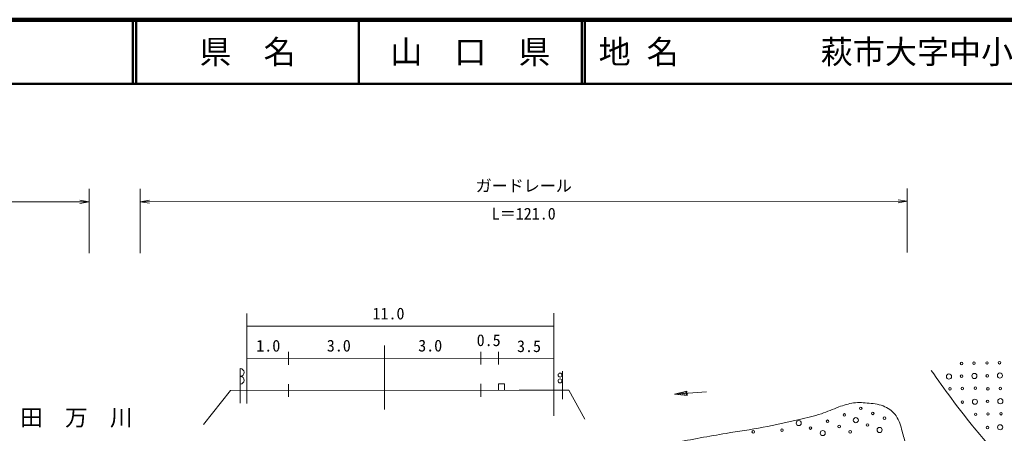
# Model space of a CAD drawing. Units: millimetres, scale not verified. Extents: x 40000 to 680000, y 20000 to 380000.
# Drawn here: x 280102 to 433646, y 315613 to 380000 of the extents above; entities that cross this region are included whole.
import ezdxf
from ezdxf.enums import TextEntityAlignment as Align

# ---------------------------------------------------------------- set-up
doc = ezdxf.new("R2010")
doc.units = ezdxf.units.MM
doc.header["$LTSCALE"] = 1000
for name, color, linetype, lineweight in [('M-BGD', 7, 'Continuous', 13), ('M-STR-HTXT', 7, 'Continuous', 13), ('M-STR-STR3', 7, 'Continuous', 13), ('M-TTL', 2, 'Continuous', 140), ('M-TTL-LINE', 7, 'Continuous', 50)]:
    doc.layers.add(name, color=color, linetype=linetype, lineweight=lineweight)
doc.layers.add('M-TTL-TXT', color=7, linetype='Continuous')
doc.styles.add('ＭＳ ゴシック', font='')
doc.styles.get('ＭＳ ゴシック').set_extended_font_data('MS Gothic')

# ---------------------------------------------------------------- blocks, each defined once
blk = doc.blocks.new('open_arrow')
at = {"color": 0, "linetype": 'Continuous', "lineweight": -2}
blk.add_lwpolyline([(7.5, 1.25), (0, 0), (7.5, -1.25)], dxfattribs=at)

msp = doc.modelspace()

# ---------------------------------------------------------------- linework, layer by layer
at = {"layer": 'M-BGD'}
for p, q in [((382217, 321683), (384153, 322188)), ((387201, 322085), (382217, 321683)), ((382217, 321683), (384209, 321495)), ((382521, 321655), (382512, 321760)), ((382824, 321626), (382807, 321837)), ((383127, 321597), (383102, 321914)), ((383430, 321569), (383396, 321991)), ((383734, 321540), (383691, 322068)), ((384037, 321512), (383986, 322144)), ((384209, 321495), (384153, 322188))]:
    msp.add_line(p, q, dxfattribs=at)
for centre, radius in [((426987, 326468), 200), ((428915, 326522), 200), ((430948, 326558), 200), ((432894, 326594), 200), ((425017, 324443), 400), ((426988, 324505), 200), ((428979, 324532), 400), ((430984, 324559), 200), ((432958, 324604), 400), ((425171, 322538), 200), ((427100, 322591), 200), ((429133, 322627), 200), ((431094, 322542), 200), ((433023, 322595), 200), ((429067, 320520), 400), ((433029, 320609), 400), ((411255, 319490), 200), ((427101, 320470), 200), ((431038, 320582), 200), ((408706, 318469), 200), ((410494, 317655), 400), ((413125, 318710), 200), ((414961, 317963), 200), ((429172, 318566), 200), ((431101, 318620), 200), ((433134, 318656), 200), ((401590, 317207), 400), ((403406, 316426), 200), ((406090, 317482), 200), ((407892, 316667), 200), ((412310, 316908), 200), ((414200, 316128), 400), ((431029, 316498), 200), ((432995, 316548), 400), ((394494, 315840), 200), ((398971, 316092), 200), ((405329, 315646), 400), ((409617, 315837), 200)]:
    msp.add_circle(centre, radius, dxfattribs=at)
for points, knots in [([(438708, 306158), (436887, 307943), (435066, 309729), (433307, 311576), (431707, 313256), (430158, 314987), (428687, 316781), (426414, 319553), (424328, 322473), (422242, 325393)], [0, 0, 0, 0, 1, 1, 1, 2, 2, 2, 3, 3, 3, 3]), ([(424117, 309287), (423401, 309619), (422685, 309950), (421976, 310314), (421178, 310723), (420389, 311174), (419751, 311795), (419166, 312363), (418707, 313073), (418384, 313823), (418091, 314500), (417909, 315210), (417719, 315929), (417498, 316762), (417266, 317609), (416781, 318309), (416350, 318931), (415718, 319437), (415024, 319751), (414256, 320099), (413411, 320212), (412566, 320296), (411754, 320377), (410942, 320432), (410147, 320333), (409362, 320236), (408594, 319989), (407845, 319708), (406926, 319362), (406035, 318966), (405115, 318652), (403998, 318272), (402838, 318014), (401682, 317753), (399796, 317326), (397919, 316891), (396025, 316539), (394109, 316184), (392176, 315915), (390251, 315599), (387564, 315159), (384893, 314630), (382214, 314150), (379295, 313628), (376366, 313166), (373436, 312701), (370935, 312304), (368435, 311906), (365946, 311447), (363510, 310999), (361086, 310492), (358650, 310038), (356854, 309704), (355053, 309398), (353266, 309020), (350842, 308507), (348446, 307861), (346049, 307221), (344015, 306677), (341981, 306137), (339964, 305539), (337725, 304875), (335507, 304139), (333293, 303389), (331296, 302712), (329302, 302023), (327364, 301200), (325887, 300572), (324442, 299867), (322995, 299168), (321831, 298606), (320666, 298048), (319485, 297527), (318429, 297061), (317360, 296626), (316286, 296198), (315387, 295840), (314483, 295488), (313556, 295221), (312471, 294909), (311353, 294715), (310240, 294516), (309460, 294377), (308682, 294236), (307899, 294125), (306956, 293991), (306005, 293901), (305051, 293889), (304021, 293876), (302987, 293955), (301968, 293965), (300922, 293975), (299892, 293914), (298808, 293768), (298161, 293680), (297495, 293563), (297013, 293181), (296671, 292910), (296421, 292505), (296234, 292088), (296051, 291683), (295928, 291266), (295844, 290839), (295797, 290595), (295762, 290346), (295728, 290098)], [0, 0, 0, 0, 1, 1, 1, 2, 2, 2, 3, 3, 3, 4, 4, 4, 5, 5, 5, 6, 6, 6, 7, 7, 7, 8, 8, 8, 9, 9, 9, 10, 10, 10, 11, 11, 11, 12, 12, 12, 13, 13, 13, 14, 14, 14, 15, 15, 15, 16, 16, 16, 17, 17, 17, 18, 18, 18, 19, 19, 19, 20, 20, 20, 21, 21, 21, 22, 22, 22, 23, 23, 23, 24, 24, 24, 25, 25, 25, 26, 26, 26, 27, 27, 27, 28, 28, 28, 29, 29, 29, 30, 30, 30, 31, 31, 31, 32, 32, 32, 33, 33, 33, 34, 34, 34, 35, 35, 35, 35])]:
    msp.add_open_spline(points, degree=3, knots=knots, dxfattribs=at)
at = {"layer": 'M-STR-HTXT'}
for p, q in [((315505, 334277), (315514, 320225)), ((363408, 334308), (363419, 318308)), ((315506, 332277), (363409, 332308)), ((336997, 329291), (337003, 319291)), ((315509, 327277), (363413, 327308)), ((321997, 328281), (321999, 326281)), ((351997, 328300), (351999, 326300)), ((354744, 328302), (354745, 326302)), ((314503, 320276), (314499, 325676)), ((364739, 320906), (364736, 325306)), ((322001, 323281), (322002, 321281)), ((352001, 323300), (352002, 321300)), ((354747, 323302), (355688, 323303)), ((354747, 323302), (354748, 322302)), ((355688, 323303), (355689, 322303)), ((313001, 322275), (308769, 316986)), ((313001, 322275), (358001, 322304)), ((358001, 322304), (365741, 322309)), ((363241, 322308), (365741, 322309)), ((365741, 322309), (368244, 317811))]:
    msp.add_line(p, q, dxfattribs=at)
for centre in [(364360, 323768), (364366, 324674)]:
    msp.add_circle(centre, 300, dxfattribs=at)
for centre, start, end in [((314498, 325076), 275.3522, 89.94591), ((314499, 323881), 270.0374, 84.72259)]:
    msp.add_arc(centre, 600, start, end, dxfattribs=at)
at = {"layer": 'M-STR-STR3'}
for p, q in [((290943, 343651), (290936, 353651)), ((298905, 343656), (298898, 353656)), ((418521, 343734), (418515, 353734)), ((229092, 351611), (290937, 351651)), ((298900, 351656), (418516, 351734))]:
    msp.add_line(p, q, dxfattribs=at)
at = {"layer": 'M-TTL'}
msp.add_line((680000, 380000), (40000, 380000), dxfattribs=at)
at = {"layer": 'M-TTL-LINE'}
for p, q in [((297750, 380000), (297750, 370000)), ((298250, 380000), (298250, 370000)), ((333000, 380000), (333000, 370000)), ((367750, 380000), (367750, 370000)), ((368250, 380000), (368250, 370000)), ((40000, 370000), (680000, 370000))]:
    msp.add_line(p, q, dxfattribs=at)

# ---------------------------------------------------------------- block references
at = {"layer": 'M-STR-STR3', "xscale": 193, "yscale": 193, "rotation": 180}
for p in [(290937, 351651), (418516, 351734)]:
    msp.add_blockref('open_arrow', p, dxfattribs=at)
at = {"layer": 'M-STR-STR3', "xscale": 193, "yscale": 193}
msp.add_blockref('open_arrow', (298900, 351656), dxfattribs=at)

# ---------------------------------------------------------------- texts
at = {"layer": 'M-STR-HTXT', "style": 'ＭＳ ゴシック'}
for s, p in [('11.0', (335119, 332789)), ('1.0', (316998, 327778)), ('3.0', (327998, 327785)), ('3.0', (342248, 327794)), ('0.5', (351364, 328637)), ('3.5', (357656, 327707))]:
    msp.add_text(s, height=1833, rotation=0.037, dxfattribs=at).set_placement(p, align=Align.BOTTOM_LEFT)
msp.add_text('田\u3000万\u3000川', height=2566, rotation=0.037, dxfattribs=at).set_placement((280182, 319346), align=Align.TOP_LEFT)
at = {"layer": 'M-STR-STR3', "style": 'ＭＳ ゴシック'}
for s, p in [('ガードレール', (351206, 355059)), ('L＝121.0', (353709, 350717))]:
    msp.add_text(s, height=1833, rotation=0.037, dxfattribs=at).set_placement(p, align=Align.TOP_LEFT)
at = {"layer": 'M-TTL-TXT', "style": 'ＭＳ ゴシック'}
for s, p in [('県\u3000名', (315625, 375000)), ('山\u3000口\u3000県', (350375, 375000))]:
    msp.add_text(s, height=3666, dxfattribs=at).set_placement(p, align=Align.MIDDLE_CENTER)
for s, p in [('地 名', (370380, 375000)), ('萩市大字中小川', (405024, 375000))]:
    msp.add_text(s, height=3666, dxfattribs=at).set_placement(p, align=Align.MIDDLE_LEFT)

doc.saveas('drawing.dxf')
